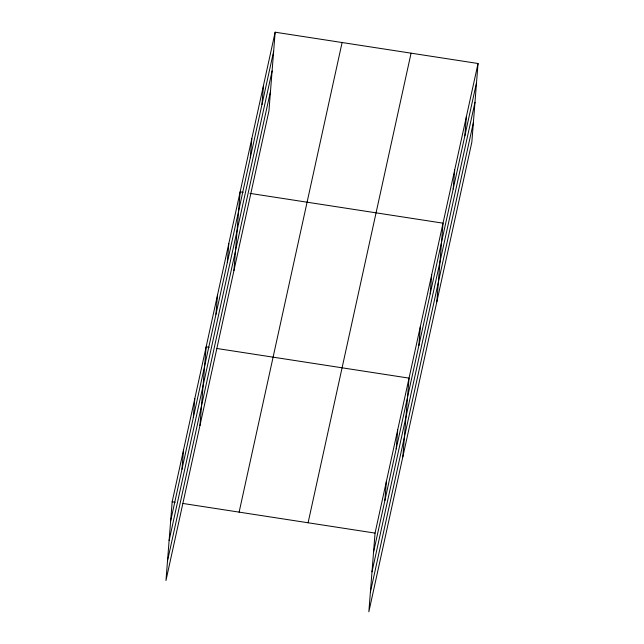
<?xml version="1.0" encoding="UTF-8"?>
<svg xmlns="http://www.w3.org/2000/svg" width="644" height="644" viewBox="0 0 644 644"><rect width="100%" height="100%" fill="white"/><g stroke="black" fill="none" stroke-linecap="round" stroke-linejoin="round"><path stroke-width="0.97" d="M275.149 32.2L172.165 501.805L165.967 580.502L268.951 110.905L275.149 32.2L478.033 63.498L471.835 142.195L368.851 611.8L375.05 533.095L478.033 63.498M181.986 469.243L183.492 450.148M193.313 417.586L194.818 398.491M199.954 425.531L206.144 346.834L209.099 347.293M215.973 314.272L217.479 295.177M227.3 262.615L228.805 243.521M233.941 270.569L240.132 191.864L243.086 192.323M250.299 157.74L251.804 138.645M261.971 104.521L263.477 85.419M384.871 500.541L386.376 481.446M396.197 448.884L397.702 429.79M402.838 456.829L409.029 378.133L216.98 348.501M418.858 345.57L420.363 326.476M430.184 293.914L431.689 274.819M436.825 301.859L443.016 223.162L249.977 193.385M453.183 189.038L454.688 169.944M464.855 135.812L466.361 116.717M170.66 520.899L273.644 51.295M169.114 540.566L272.098 70.969M167.52 560.835L270.504 91.231M239.117 512.133L342.101 42.528M308.098 522.775L411.081 53.17M373.544 552.198L476.528 82.593M371.999 571.864L474.982 102.259M370.397 592.134L473.388 122.529M172.165 501.805L175.12 502.256M182.993 503.471L375.05 533.095"/></g></svg>
